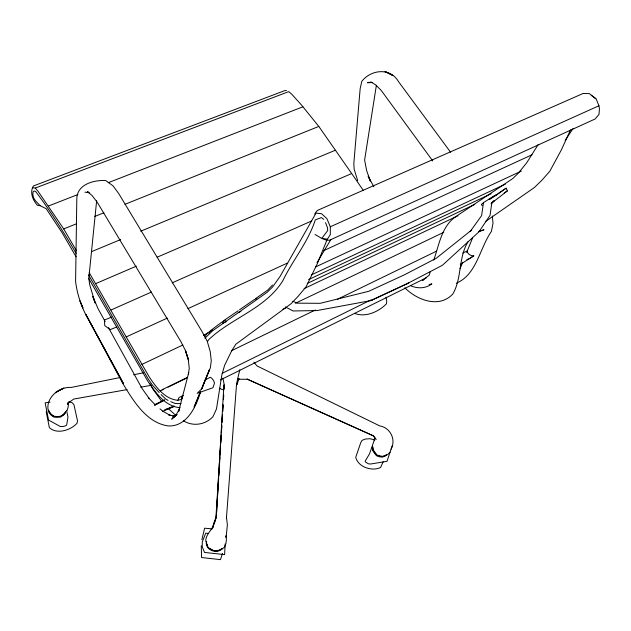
<?xml version="1.0" encoding="UTF-8"?>
<svg xmlns="http://www.w3.org/2000/svg" width="631" height="631" viewBox="0 0 631 631"><rect width="100%" height="100%" fill="white"/><g stroke="black" fill="none" stroke-linecap="round" stroke-linejoin="round"><path stroke-width="0.95" d="M226.426 517.688L226.411 518.398L236.601 383.522L239.812 369.711M201.281 545.744L201.581 557.528L220.487 559.634L222.498 553.379M225.149 543.993L224.612 554.586L204.531 552.448L202.212 546.769L202.306 541.879L205.69 533.171L208.53 533.479M205.793 541.666C205.201 534.362 212.663 530.056 214.098 523.233M217.364 499.649L216.291 517.286L214.311 523.312L216.299 516.568L223.989 383.482L222.901 378.143M217.482 497.693L218.673 478.101M218.791 476.145L219.265 468.305M219.446 465.362L219.919 457.53M220.101 454.588L220.511 447.734M220.811 442.836L221.165 436.96M221.465 432.061L221.82 426.185M222.057 422.265L222.412 416.389M222.711 411.491L223.066 405.615M223.666 395.818L223.421 399.738L223.697 394.817M221.158 434.893L215.889 517.98L213.799 523.02L212.742 527.847L214.106 523.391M221.276 432.937L221.773 425.12M221.962 422.186L222.459 414.37M222.64 411.436L223.074 404.589M96.646 200.745L88.821 278.129L89.594 284.265L95.107 303.014M68.684 402.097L68.077 407.381L67.028 410.576M206.447 542.013L206.227 543.693L207.41 547.172C210.943 551.746 218.176 553.158 222.309 548.584M206.668 541.485L206.447 543.165L207.631 546.651C210.975 550.902 217.916 552.772 221.923 548.418M494.491 200.327L491.817 202.937L490.027 215.376L478.929 231.869L442.418 265.272L406.411 284.092L370.768 300.624L316.88 310.578L293.084 310.957L285.354 306.911M497.323 194.498L493.955 195.949L483.488 202.661L481.611 215.597L470.174 231.569M376.384 85.295L364.615 160.037L366.635 170.583L370.334 181.05L368.173 176.223L373.828 186.76M65.734 411.412L65.403 412.919L63.321 415.261L60.418 417.099L57.042 417.367L53.84 417.091L51.174 415.206L49.084 412.603L48.611 410.734M201.873 539.71L204.602 528.21L212.434 528.881M391.11 449.177C396.252 439.515 390.352 427.668 379.665 425.87L257.014 365.941L253.907 362.17M203.04 385.517L202.267 388.317L197.203 393.342L212.962 387.718L214.508 383.056L213.594 380.517L211.724 378.19L210.273 377.267L205.083 379.972M164.06 400.44L154.705 405.149L154.895 404.495L163.839 400.362M286.458 90.533L284.715 90.627L33.396 185.964C29.476 192.289 32.844 200.264 37.41 205.304L40.155 205.706L46.166 208.672L62.24 232.934L76.083 256.778M430.342 271.433L429.206 275.203L422.265 280.55L423.945 279.643M433.749 260.122C439.184 244.812 441.621 225.78 456.394 216.204L512.814 178.534L518.193 173.312L526.577 162.995L538.259 144.46M68.266 402.823L67.738 404.424L68.929 402.057L67.328 403.595L73.788 399.044L127.099 389.603M383.151 461.758L380.603 467.492C371.99 471.688 357.958 467.058 355.75 457.246L360.751 442.647L362.044 440.406L364.97 439.129L369.624 438.695L374.909 439.839M392.198 445.802L387.008 461.324L370.531 464.022L368.236 463.761L365.231 461.774L365.31 460.882L369.521 453.855L374.869 438.411L373.931 439.996M239.141 378.505L236.838 384.681A14.844 12.841 19.7 0 0 237.39 383.12M200.477 391.985C196.194 406.916 186.547 426.99 168.083 425.925C146.368 422.691 133.527 401.032 123.029 383.869L85.855 314.443L123.455 383.522L85.501 314.104C80.397 303.882 76.935 292.681 75.594 281.339L76.816 198.868C76.935 184.284 94.011 179.803 105.834 180.592L113.075 185.9L118.66 193.488L202.204 331.843L207.228 341.229L210.218 351.57L211.282 360.806L210.344 367.881L202.961 385.715M201.565 389.28L209.531 369.458L201.817 388.286M460.062 268.735L462.633 262.401M466.672 252.455L472.54 237.974M200.343 391.875L194.096 407.121L200.374 391.961M89.239 272.718L149.287 377.007C156.094 387.134 164.636 399.021 177.8 400.306L178.967 397.554L183.376 395.377M209.003 333.625L210.202 330.873L221.363 322.449L225.748 320.02M327.205 239.346L317.409 263.435L306.074 286.829L298.171 296.278L291.025 303.756L235.797 344.266L231.727 350.718L224.597 365.333L221.883 374.79L216.48 408.935L212.978 416.665C205.312 424.884 192.905 426.801 183.321 420.711M570.519 129.868L561.44 149.768L549.775 171.309L541.706 180.45L534.315 187.596L485.31 221.623M468.028 241.752C458.209 257.59 462.129 278.09 452.829 293.991C439.255 308.701 416.823 300.033 404.857 287.76M316.991 262.717L330.841 239.583M565.202 140.405L573.098 128.44M207.449 341.521L209.019 339.297L214.508 334.548C236.933 316.336 267.441 306.122 282.988 280.432C292.934 259.862 308.346 241.752 315.279 219.888L321.424 217.577L323.758 219.383M314.656 214.035L317.204 210.533L583.06 93.491L589.504 93.648L595.64 98.799M204.76 336.709L207.851 332.671L212.584 330.092M65.529 412.098L63.447 414.449L60.544 416.286L57.161 416.547L53.958 416.271L51.285 414.386L49.194 411.783M65.498 412.303L63.416 414.646L60.513 416.492L53.927 416.476L51.261 414.591L49.163 411.988L48.697 410.118M386.574 454.62L385.391 455.945L382.528 457.089L379.57 456.844L376.447 455.724L372.716 450.605L372.298 447.489M204.941 338.24L212.537 330.841L267.158 292.287L272.639 286.947L280.227 276.181L316.013 213.104L321.597 213.728L326.897 218.641L330.313 226.781L330.321 234.606L327.363 239.173L321.771 238.408L314.995 234.464M470.647 231.064L471.602 230.055L436.163 258.316L404.447 274.793L368.78 291.277L320.264 303.314L297.288 303.172L292.784 301.263M272.513 284.999L267.647 290.134L255.539 298.637M491.036 203.829L494.428 200.461M390.092 452.182L387.655 454.549L385.738 455.385L382.875 456.536L379.917 456.284L376.786 455.164L374.467 452.616L373.055 450.045L372.637 446.922M177.011 414.543L171.695 419.189L175.67 415.537L179.117 409.598L178.589 411.586L188.756 372.621L188.306 374.38L189.261 368.291L188.314 359.741L185.411 350.355L188.614 360.293L185.396 350.45L180.979 341.765L97.158 202.117L92.102 195.571L87.393 191.524L89.239 192.747L84.94 192.155M483.488 202.661L481.406 204.46L482.171 205.714M491.817 202.937L507.442 190.862L506.094 188.188L489.183 199.546L496.51 195.003M182.32 398.469L180.837 399.581L177.8 400.306M221.276 549.585L224.447 547.251L225.866 543.827L226.411 539.876L226.119 536.429M176.893 414.535L172.957 417.422L174.992 416.397M181.428 397.404L182.809 396.402M498.119 193.922L506.094 188.188M239.52 309.766L254.151 299.701L256.825 298.447M238.21 310.767L223.831 320.556L222.601 323.38L226.166 321.7M460.275 264.452L473.771 255.886C470.781 255.87 467.555 254.198 467.09 251.02L462.807 253.007M504.193 192.881L507.442 190.862M473.771 255.886L468.636 258.986L466.83 259.436M154.705 405.149L164.746 399.738M406.411 284.092L408.77 282.869L370.768 300.624L372.235 299.946M220.495 379.901L426.706 277.585M222.191 373.347L370.642 300.064M238.589 378.837L237.8 379.223L247.612 379.294L373.765 436.013L247.084 379.097L247.612 379.294M162.009 389.777L187.683 377.251M160.148 391.015L163.681 389.288M168.106 387.126L186.681 378.056M231.34 350.804L315.382 309.987M337.498 299.252L436.581 251.13M282.94 309.229L286.49 307.526M295.371 303.282L443.735 232.334M141.904 364.418L182.864 344.976M203.34 335.25L207.788 333.136M304.118 288.596L457.901 215.802M238.25 312.668L240.924 311.406M308.583 279.596L491.107 193.772M307.25 283.445L474.772 204.428M311.225 274.958L505.392 184.149M162.388 411.57L174.156 406.08L165.204 409.558M315.421 267.016L521.309 171.096M323.608 250.673L532.036 154.769M126.184 336.938L167.341 318.087M187.912 308.654L287.223 263.159M330.313 226.781L598.953 105.763L596.019 98.617L591.239 95.289M111.009 310.01L151.487 292.043M172.184 282.854L311.619 220.96M95.62 283.666L136.335 266.156M157.143 257.203L351.68 173.549L363.369 190.491M91.534 251.659L120.655 239.551M140.674 231.222L335.392 150.225M111.537 317.109L104.391 320.043L104.746 325.628L109.486 329.169M32.512 187.73L35.249 188.07L38.112 191.374L63.715 228.927L76.517 223.776M94.808 216.433L103.949 212.757M124.977 204.31L318.813 126.421L351.68 173.549M385.856 455.196L382.993 456.347L380.036 456.095L376.896 454.975L373.173 449.856L372.747 446.732M109.841 329.745L116.711 327.016M48.492 205.998L77.881 194.537M108.193 182.722L302.927 106.789M35.249 188.07L288.706 91.629L291.893 94.358L301.452 104.967L318.813 126.421M164.415 410.087L173.517 406.885M478.393 231.672L483.985 229.787L478.763 231.498M369.222 82.235L367.518 82.756L372.55 82.527M456.339 283.193C476.886 274.556 479.71 247.991 491.391 231.474L493.008 223.327L492.338 216.039M429.119 284.542L431.849 283.832C425.807 288.588 417.903 288.777 411.01 285.906M172.681 416.184L176.159 415.348M219.833 550.003L216.685 550.753L213.42 550.524L210.178 548.718M181.034 403.627L175.244 403.517L170.717 401.663M120.206 377.496L71.256 387.434C59.235 386.361 45.353 398.066 48.264 410.489M133.646 374.767L143.245 372.818M140.666 387.197L151.33 385.312M49.967 402.128L45.14 402.846L48.555 420.065L60.402 426.556L63.818 426.359L66.255 425.523L66.736 424.742L67.974 417.091L66.594 410.434M180.221 407.768C165.093 406.427 155.676 392.695 147.82 381.211L88.679 278.421M174.053 416.152L168.627 414.796L170.362 415.45L163.603 411.696L159.982 408.872M69.205 401.813L72.234 402.799L73.945 404.676L77.495 420.759L77.077 423.156C70.98 430.232 56.711 434.775 49.352 427.581L46.213 411.72M354.575 313.362C365.483 317.748 378.592 311.832 386.417 303.842L386.756 301.571L386.085 297.185M168.083 400.425L165.598 398.926L161.11 394.588M370.744 81.793L375.808 84.996L381.211 90.391L432.748 160.944M176.065 415.584L168.161 408.446M155.092 404.716L148.75 398.051L149.326 398.729L142.054 388.483L108.485 327.655M159.162 392.537L152.631 385.391L148.332 379.215L88.521 274.864M161.694 401.3L152.907 389.09L150.178 383.877M40.155 205.706C36.409 201.691 31.865 198.394 33.025 191.958L34.042 191.035L35.588 191.382C50.48 211.07 63.597 232.058 76.106 253.323M375.177 438.19L373.102 435.579L376.234 439.507M450.597 152.245L398.611 81.762C390.321 67.32 371.091 69.426 361.776 81.375L360.151 88.742L353.825 163.405L354.165 169.242L357.745 180.797M63.715 228.927L76.477 250.822M105.188 321.652L98.113 308.788L92.781 296.428L94.816 302.186M325.541 222.64L327.552 227.933L327.686 230.591L321.771 238.408L325.943 239.969L329.485 240.253L595.12 118.983L598.985 114.448L599.45 108.895L598.953 105.763M206.818 543.859L207.709 546.47M226.474 517.199L227.381 524.882L226.111 537.383L226.001 535.616M223.768 389.95A14.821 12.801 19.9 0 1 219.32 388.191M224.313 385.044L224.076 388.964L224.313 385.044M56.822 391.701L55.362 392.695L63.849 388.081L56.822 391.701M386.795 72.289L385.013 71.548L392.742 75.436L386.795 72.289M82.882 307.873L80.058 300.995L82.882 307.873"/></g></svg>
